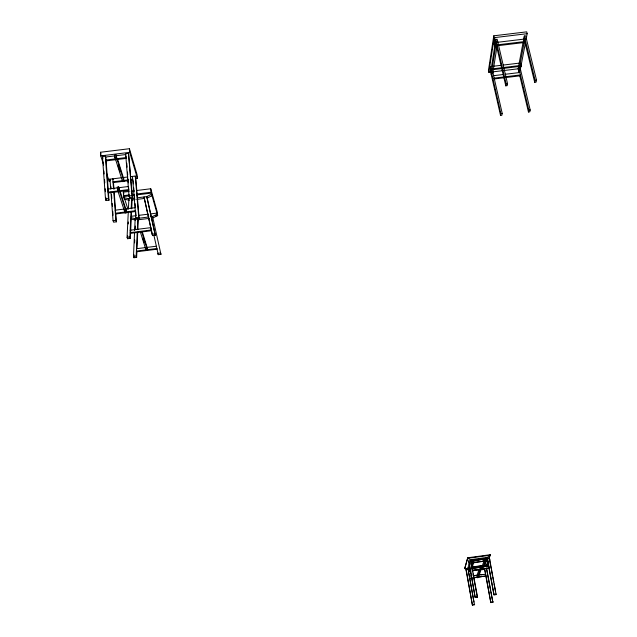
<?xml version="1.0" encoding="UTF-8"?>
<svg xmlns="http://www.w3.org/2000/svg" width="637" height="637" viewBox="0 0 637 637"><rect width="100%" height="100%" fill="white"/><g stroke="black" fill="none" stroke-linecap="round" stroke-linejoin="round"><path stroke-width="0.96" d="M136.899 251.44L136.636 257.38L133.937 257.722L134.065 254.752M134.598 242.872L134.733 239.902M135.219 229.009L135.347 226.039M136.636 257.38L136.191 256.026L137.234 232.234M137.361 229.264L137.847 218.356M137.027 248.47L137.719 232.632M137.847 229.662L138.285 219.765L149.353 218.387M128.3 211.651L127.074 237.29L127.559 238.724L130.338 238.373L131.572 211.795M131.708 208.84L132.122 199.978L131.652 198.481L131.198 208.347M133.937 257.722L133.483 256.369L134.55 232.569M134.638 230.586L135.171 218.69L131.318 217.782M128.435 208.689L128.905 198.824L123.96 197.669L123.865 196.507L129.749 195.782M127.559 238.724L127.695 235.77M128.26 223.953L128.348 221.979M130.338 238.373L129.86 236.94L131.015 212.288M526.058 39.502L527.165 33.697L526.711 31.85L493.771 35.807L488.436 70.548L488.85 72.355L490.769 72.124M488.85 72.355L494.201 37.663L493.771 35.807M501.255 65.3L490.466 66.606L490.88 69.903L521.289 66.216L521.066 63.732M494.973 37.567L494.033 43.619L494.607 46.079L494.177 42.695L523.471 39.175M490.88 69.903L490.466 66.606M491.127 69.242L490.681 72.124L500.547 115.432L501.892 115.265L502.227 113.418L492.751 71.981M491.43 67.323L495.793 39.438L497.171 39.271L507.538 83.678L507.179 85.669L505.786 85.836L495.475 41.485M491.231 74.545L496.366 41.915L497.752 41.747M492.712 73.422L497.139 45.585M500.547 115.432L500.873 113.585L490.976 70.213M505.786 85.836L506.136 83.853L495.793 39.438M523.017 42.759L518.128 68.804L519.044 72.642M523.383 40.832L524.291 36.006L525.668 35.847L536.529 80.151L536.107 82.141L534.706 82.316L523.901 38.069M518.701 71.217L524.896 38.483L526.273 38.316M520.031 71.049L525.358 43.133M520.047 67.681L530.199 109.994L529.801 111.849L528.455 112.008L528.845 110.161L518.486 66.885M534.706 82.316L535.128 80.326L524.291 36.006M489.089 558.689L490.243 554.716L467.733 557.789L464.707 568.626L467.725 568.546L469.103 564.111M464.707 568.626L467.733 557.789M465.997 569.876L466.165 569.335L468.187 569.056L474.469 604.871L472.423 605.15L465.997 569.876L468.02 569.597M468.744 560.91L475.178 597.498L477.272 597.211L477.463 596.694L470.815 560.624L468.744 560.91L475.178 597.498M470.974 562.256L470.886 560.401L486.389 558.283L483.379 558.96M468.967 569.701L468.689 567.448L468.967 569.701L470.066 569.295L469.047 569.43M471.189 562.646L487.679 560.664L487.297 558.649L470.727 560.91M470.95 564.923L471.531 563.092M472.017 561.547L472.375 560.409L473.418 560.273L473.745 562.431L471.762 568.594M470.464 569.613L469.899 571.365L470.91 571.23M471.587 566.094L472.71 562.575L472.375 560.409M472.073 568.204L472.359 570.513L489.065 567.957L488.675 565.927L471.985 568.483L483.698 566.874M479.048 569.51L476.922 575.689L477.296 577.679L478.307 577.544L481.333 568.881L480.999 566.715L479.956 566.858L480.29 569.024L477.296 577.679M481.954 566.906L484.813 558.713L485.848 558.569L486.182 560.735L483.985 566.914M484.701 560.576L482.711 561.125M482.965 567.057L485.147 560.879L484.813 558.713M483.794 565.64L484.136 566.691M486.286 560.918L484.391 566.269L486.588 565.632L488.149 561.293M486.923 559.135L487.552 557.351L490.339 555.217L467.829 558.291L470.48 559.676L487.552 557.351M487.194 558.936L487.393 558.362L489.471 558.076L496.112 594.616L494.017 594.902L487.194 558.936L489.264 558.649L489.471 558.076M484.757 568.817L480.847 569.613M487.679 560.664L471.014 563.212M487.432 562.535L486.588 565.632L484.685 565.895M488.993 558.187L490.243 554.716M472.423 605.15L466.165 569.335M486.684 568.809L492.871 602.323L490.824 602.61L485.808 575.952M489.853 560.098L489.367 558.362M485.633 574.248L479.048 574.893M488.675 565.927L485.649 566.611M494.017 594.902L487.393 558.362M490.824 602.61L484.749 568.745M150.276 213.928L156.941 213.1L157.044 214.239L152.53 216.532L150.746 216.747M157.339 214.518L157.443 215.656L152.936 217.942L152.53 216.532L160.954 254.322L158.255 254.665L157.849 253.303L160.556 252.969L160.954 254.322M136.605 194.93L151.303 193.115L151.407 194.277L146.757 196.618L137.361 197.781M150.698 227.019L144.01 196.952L152.147 234.161L152.569 235.594L155.348 235.244L147.187 198.107L151.829 195.774L151.725 194.611M480.29 569.024L481.333 568.881M472.447 570.234L489.065 567.957M468.553 571.039L470.456 570.776M468.466 571.309L470.377 571.047M472.28 570.784L478.944 569.868M482.034 569.709L483.045 569.566M469.501 576.198L471.412 575.936M473.315 575.681L477.137 575.155M473.227 575.944L477.041 575.418M480.863 574.9L483.722 574.502M471.77 577.934L469.78 578.46L486.103 575.967L473.681 577.671M475.369 596.98L477.463 596.694M494.24 594.377L496.334 594.09M472.598 604.656L474.653 604.37M491.031 602.108L493.078 601.83M470.799 560.679L476.603 559.891M478.546 559.628L481.445 559.23M471.611 561.062L480.378 559.867M482.32 559.597L485.243 559.198M473.235 562.415L475.13 562.16M472.71 562.575L473.745 562.431M485.147 560.879L486.182 560.735M471.539 567.057L482.942 565.497M472.399 567.201L475.25 566.811M477.145 566.548L482.838 565.775M467.558 568.236L469.461 567.981M136.509 248.709L145.769 247.546M142.155 231.43L147.115 247.379L156.296 246.224M133.483 256.369L136.191 256.026M119.294 188.759L118.681 186.872L117.216 187.055L117.67 190.344L119.135 190.16L118.944 187.684L128.459 186.506M128.523 187.286L128.961 190.407L108.457 192.939L107.964 189.038L117.479 187.867M117.407 189.531L118.872 189.356L119.135 190.16M108.186 192.135L128.706 189.603M128.069 209.589L123.594 195.647L123.315 192.151L129.192 191.426M131.15 191.188L134.096 190.821M137.035 190.455L150.746 188.767L157.331 212.177L157.642 215.577L155.675 215.824M123.594 195.647L129.478 194.914M132.416 194.556L134.383 194.309M136.342 194.07L151.057 192.247L157.642 215.577M131.708 195.535L133.666 195.296M105.495 198.951L108.441 198.593L108.991 200.185L106.053 200.551L105.495 198.951L102.453 156.543L105.352 156.184L105.901 157.849M129.04 196.037L131.978 195.678L132.472 197.279L129.542 197.645L129.04 196.037L125.624 153.708L128.523 153.35L132.472 197.279M128.905 198.824L134.503 198.131M132.122 199.978L134.964 199.62M136.859 199.389L144.448 198.449M115.146 210.186L123.467 209.159M135.044 207.718L125.808 208.864L125.999 211.293L124.581 211.468L117.933 191.148M135.299 210.743L115.369 213.22L115.631 213.976L135.53 211.508M126.492 212.806L125.075 212.981L124.828 212.225M131.214 216.301L135.984 215.704M138.842 215.346L148.365 214.167M113.044 220.673L115.902 220.322L116.42 221.819L113.569 222.178L113.044 220.673L110.934 192.024M135.88 217.83L138.731 217.48L139.2 218.985L136.358 219.343L135.88 217.83L132.464 176.409M135.171 218.69L136.955 218.467M138.77 218.244L148.939 216.978M130.147 230.228L151.08 227.616L151.51 230.721L130.569 233.333L130.338 232.616L151.295 229.997M127.074 237.29L129.86 236.94M152.147 234.161L154.926 233.811L155.348 235.244M103.505 164.179L100.726 155.882L100.471 152.259L129.422 148.716L137.074 174.713L137.369 178.241L135.434 178.479M100.726 155.882L129.717 152.339L137.369 178.241M115.034 155.866L105.631 157.02L106.116 160.874L126.373 158.39L125.999 156.049M125.879 154.536L116.475 155.691L116.667 158.103L115.217 158.287L114.771 155.03L116.213 154.855L116.667 158.103M114.955 157.45L116.404 157.275M105.846 160.046L126.118 157.562M500.873 113.585L502.227 113.418M528.845 110.161L530.199 109.994M110.711 189.054L109.978 179.172L121.93 177.707M127.894 176.967L123.331 177.532L123.522 179.897L122.113 180.072L115.48 159.115M130.633 176.632L135.267 176.059L135.737 177.635L139.2 218.985M128.77 179.849L113.012 181.792L113.275 182.572L128.029 180.757M130.736 179.61L132.703 179.363M130.975 180.39L132.942 180.152M124.016 181.465L122.607 181.641L122.36 180.852M494.201 37.663L527.165 33.697M497.68 44.813L524.076 41.636M498.508 45.609L523.901 42.552M503.214 65.062L519.888 63.047M491.016 69.035L501.813 67.729M503.779 67.49L521.456 65.348M488.993 71.4L491.804 71.065M492.688 71.893L518.606 68.748M493.595 75.692L503.318 74.513M505.26 74.274L519.832 72.507M503.883 76.942L494.153 78.128L494.017 78.98L503.732 77.802M505.826 76.711L520.413 74.935L520.254 75.795L505.674 77.563M506.136 83.853L507.538 83.678M535.128 80.326L536.529 80.151M123.96 197.669L124.438 199.166L129.375 200.313M130.808 218.969L135.617 220.099M107.964 189.038L108.234 189.842M106.586 173.399L109.357 181.696L109.166 179.037M102.175 155.707L103.011 158.207M109.978 179.172L110.504 180.741M100.471 152.259L101.084 154.106M113.052 179.61L112.789 178.83L113.529 188.711M130.45 230.188L130.689 230.912M125.903 210.075L126.15 210.839L126.054 209.629M119.398 190.965L125.999 211.293M120.202 191.578L126.301 210.385M123.315 192.151L123.912 194.022M118.004 165.286L120.067 171.815M117.383 158.589L123.825 179.101M140.387 232.107L145.969 249.879L145.833 248.326M123.427 178.718L123.674 179.499L123.578 178.32M116.929 158.939L123.522 179.897M141.772 231.94L147.322 249.712L147.115 247.379M142.831 238.166L144.296 242.856M147.187 198.107L146.757 196.618L154.926 233.811M151.407 194.277L151.829 195.774M157.044 214.239L157.443 215.656M520.708 63.796L521.289 66.216M519.736 75.524L528.455 112.008M153.851 235.085L158.255 254.665M151.327 229.877L152.569 235.594M489.447 559.62L491.111 568.371M491.485 570.314L492.409 575.171M492.775 577.114L493.707 581.979M494.073 583.922L495.554 591.701M486.389 568.061L487.289 572.814M487.647 574.725L490.53 589.95M490.888 591.853L492.871 602.323M484.375 568.331L485.45 574.048M470.998 563.14L472.614 571.899M472.973 573.849L473.331 575.792M473.689 577.743L477.272 597.211M468.545 572.456L469.238 576.27M469.764 579.129L473.944 602.005M150.746 188.767L151.057 192.247M135.267 176.059L138.731 217.48M133.181 180.932L133.42 183.886M133.746 187.827L134.073 191.769M134.399 195.702L134.725 199.644M135.052 203.585L135.378 207.519M135.705 211.46L136.031 215.402M129.422 148.716L129.717 152.339M128.523 153.35L131.978 195.678M126.763 163.239L127.081 167.165M127.48 172.086L127.719 175.032M128.029 178.965L128.348 182.899M129.383 195.678L129.542 197.645M124.35 198.003L124.438 199.166M124.39 209.04L124.486 210.25M118.681 186.872L118.872 189.356M115.122 157.076L115.217 158.287M113.458 182.365L113.975 189.277M114.198 192.231L115.608 210.974M115.823 213.928L116.42 221.819M113.752 191.673L115.902 220.322M110.942 186.657L111.085 188.632M111.523 194.556L111.817 198.497M112.184 203.434L112.399 206.388M112.765 211.325L113.06 215.274M106.045 159.815L108.991 200.185M105.352 156.184L108.441 198.593M103.29 162.14L103.505 165.094M103.927 171.003L104.142 173.957M104.564 179.865L104.779 182.827M105.201 188.735L105.416 191.689M105.838 197.597L106.053 200.551M156.798 248.526L136.406 251.082L136.629 251.766L157.005 249.21L156.798 248.526"/></g></svg>
